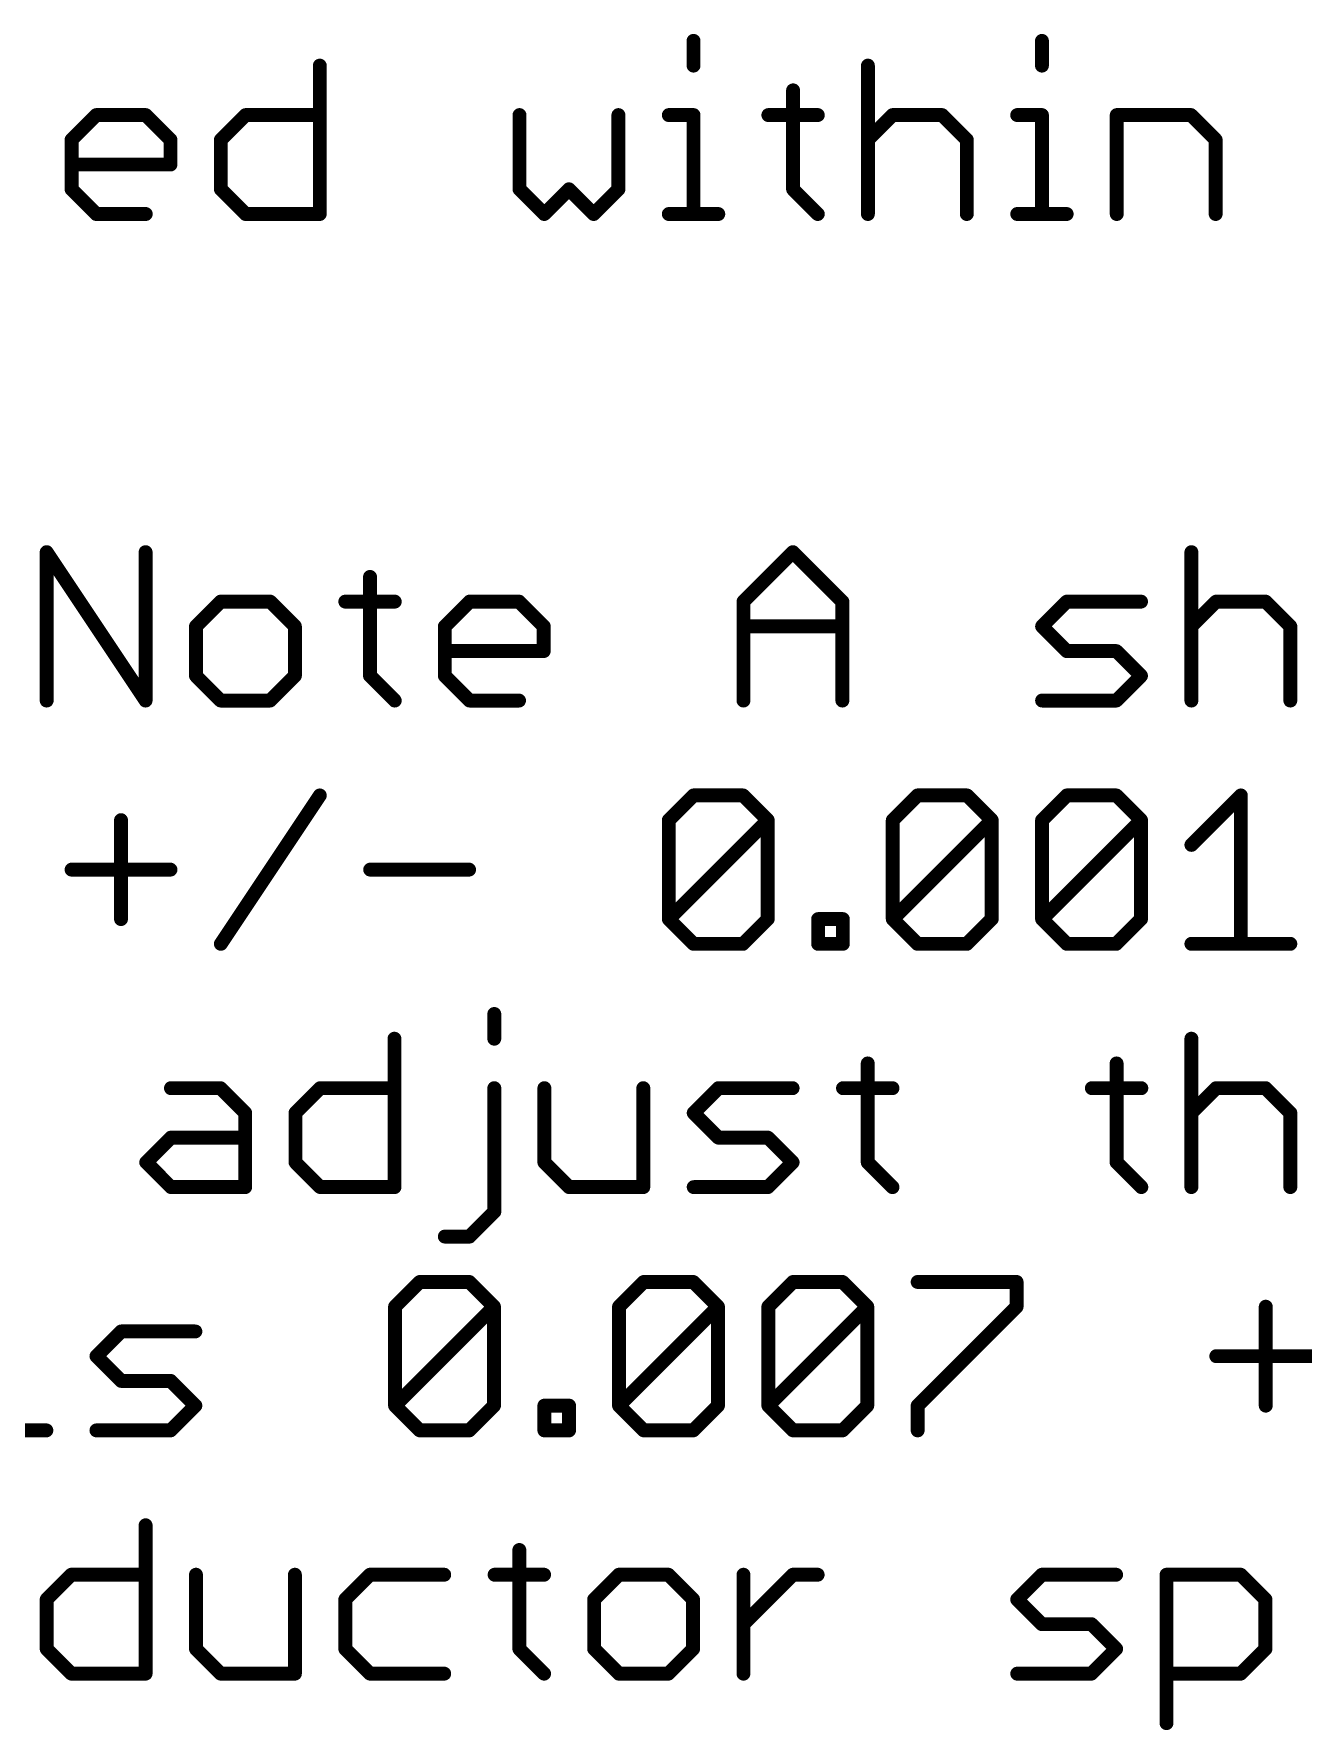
# Model space of a CAD drawing. Extents: x -1.41 to 8.41, y -3.01 to 3.01.
# Drawn here: x 3.506 to 4.053, y -1.511 to -0.779 of the extents above; entities that cross this region are included whole.
import ezdxf

# ---------------------------------------------------------------- set-up
doc = ezdxf.new("R2010")
doc.units = 0
doc.layers.add('52', color=253, linetype='CONTINUOUS')

msp = doc.modelspace()

# ---------------------------------------------------------------- linework, layer by layer
at = {"layer": '52', "const_width": 0.006}
for points in [[(3.790295, -0.78227), (3.790295, -0.792945)], [(3.94069, -0.78227), (3.94069, -0.792945)], [(3.628957, -0.792945), (3.628957, -0.857)], [(3.865559, -0.792945), (3.865559, -0.857)], [(3.833265, -0.803621), (3.833265, -0.846324)], [(3.521799, -0.824973), (3.532475, -0.814297)], [(3.532475, -0.814297), (3.553827, -0.814297)], [(3.553827, -0.814297), (3.564502, -0.824973)], [(3.586254, -0.824973), (3.59693, -0.814297)], [(3.59693, -0.814297), (3.628957, -0.814297)], [(3.715164, -0.814297), (3.715164, -0.846324)], [(3.757867, -0.846324), (3.757867, -0.814297)], [(3.779619, -0.814297), (3.790295, -0.814297)], [(3.790295, -0.814297), (3.790295, -0.857)], [(3.822589, -0.814297), (3.843941, -0.814297)], [(3.865559, -0.824973), (3.876235, -0.814297)], [(3.876235, -0.814297), (3.897586, -0.814297)], [(3.897586, -0.814297), (3.908262, -0.824973)], [(3.930014, -0.814297), (3.94069, -0.814297)], [(3.94069, -0.814297), (3.94069, -0.857)], [(3.972984, -0.857), (3.972984, -0.814297)], [(3.972984, -0.814297), (4.005011, -0.814297)], [(4.005011, -0.814297), (4.015687, -0.824973)], [(3.521799, -0.846324), (3.521799, -0.824973)], [(3.564502, -0.824973), (3.564502, -0.835648)], [(3.586254, -0.846324), (3.586254, -0.824973)], [(3.908262, -0.824973), (3.908262, -0.857)], [(4.015687, -0.824973), (4.015687, -0.857)], [(3.564502, -0.835648), (3.521799, -0.835648)], [(3.532475, -0.857), (3.521799, -0.846324)], [(3.59693, -0.857), (3.586254, -0.846324)], [(3.715164, -0.846324), (3.72584, -0.857)], [(3.72584, -0.857), (3.736516, -0.846324)], [(3.736516, -0.846324), (3.747191, -0.857)], [(3.747191, -0.857), (3.757867, -0.846324)], [(3.833265, -0.846324), (3.843941, -0.857)], [(3.553827, -0.857), (3.532475, -0.857)], [(3.628957, -0.857), (3.59693, -0.857)], [(3.779619, -0.857), (3.800971, -0.857)], [(3.930014, -0.857), (3.951366, -0.857)], [(3.511057, -1.067), (3.511057, -1.002945)], [(3.511057, -1.002945), (3.55376, -1.067)], [(3.55376, -1.067), (3.55376, -1.002945)], [(3.811847, -1.024297), (3.833198, -1.002945)], [(3.833198, -1.002945), (3.85455, -1.024297)], [(4.005211, -1.002945), (4.005211, -1.067)], [(3.650642, -1.013621), (3.650642, -1.056324)], [(3.586187, -1.024297), (3.575512, -1.034973)], [(3.607539, -1.024297), (3.586187, -1.024297)], [(3.618215, -1.034973), (3.607539, -1.024297)], [(3.639967, -1.024297), (3.661318, -1.024297)], [(3.682937, -1.034973), (3.693612, -1.024297)], [(3.693612, -1.024297), (3.714964, -1.024297)], [(3.714964, -1.024297), (3.72564, -1.034973)], [(3.811847, -1.067), (3.811847, -1.024297)], [(3.85455, -1.024297), (3.85455, -1.067)], [(3.940757, -1.034973), (3.951432, -1.024297)], [(3.951432, -1.024297), (3.98346, -1.024297)], [(4.005211, -1.034973), (4.015887, -1.024297)], [(4.015887, -1.024297), (4.037239, -1.024297)], [(4.037239, -1.024297), (4.047915, -1.034973)], [(3.575512, -1.034973), (3.575512, -1.056324)], [(3.618215, -1.056324), (3.618215, -1.034973)], [(3.682937, -1.056324), (3.682937, -1.034973)], [(3.72564, -1.034973), (3.72564, -1.045648)], [(3.811847, -1.034973), (3.85455, -1.034973)], [(3.951432, -1.045648), (3.940757, -1.034973)], [(4.047915, -1.034973), (4.047915, -1.067)], [(3.72564, -1.045648), (3.682937, -1.045648)], [(3.972784, -1.045648), (3.951432, -1.045648)], [(3.98346, -1.056324), (3.972784, -1.045648)], [(3.575512, -1.056324), (3.586187, -1.067)], [(3.607539, -1.067), (3.618215, -1.056324)], [(3.650642, -1.056324), (3.661318, -1.067)], [(3.693612, -1.067), (3.682937, -1.056324)], [(3.972784, -1.067), (3.98346, -1.056324)], [(3.586187, -1.067), (3.607539, -1.067)], [(3.714964, -1.067), (3.693612, -1.067)], [(3.940757, -1.067), (3.972784, -1.067)], [(3.586254, -1.172), (3.628957, -1.107945)], [(3.779619, -1.118621), (3.790295, -1.107945)], [(3.790295, -1.107945), (3.811646, -1.107945)], [(3.811646, -1.107945), (3.822322, -1.118621)], [(3.876302, -1.118621), (3.886977, -1.107945)], [(3.886977, -1.107945), (3.908329, -1.107945)], [(3.908329, -1.107945), (3.919005, -1.118621)], [(3.940757, -1.118621), (3.951432, -1.107945)], [(3.951432, -1.107945), (3.972784, -1.107945)], [(3.972784, -1.107945), (3.98346, -1.118621)], [(4.005211, -1.129297), (4.026563, -1.107945)], [(4.026563, -1.107945), (4.026563, -1.172)], [(3.543151, -1.118621), (3.543151, -1.161324)], [(3.779619, -1.161324), (3.779619, -1.118621)], [(3.779619, -1.161324), (3.822322, -1.118621)], [(3.822322, -1.118621), (3.822322, -1.161324)], [(3.876302, -1.161324), (3.876302, -1.118621)], [(3.876302, -1.161324), (3.919005, -1.118621)], [(3.919005, -1.118621), (3.919005, -1.161324)], [(3.940757, -1.161324), (3.940757, -1.118621)], [(3.940757, -1.161324), (3.98346, -1.118621)], [(3.98346, -1.118621), (3.98346, -1.161324)], [(3.521799, -1.139973), (3.564502, -1.139973)], [(3.650709, -1.139973), (3.693412, -1.139973)], [(3.790295, -1.172), (3.779619, -1.161324)], [(3.822322, -1.161324), (3.811646, -1.172)], [(3.844074, -1.172), (3.844074, -1.161324)], [(3.844074, -1.161324), (3.85475, -1.161324)], [(3.85475, -1.161324), (3.85475, -1.172)], [(3.886977, -1.172), (3.876302, -1.161324)], [(3.919005, -1.161324), (3.908329, -1.172)], [(3.951432, -1.172), (3.940757, -1.161324)], [(3.98346, -1.161324), (3.972784, -1.172)], [(3.811646, -1.172), (3.790295, -1.172)], [(3.85475, -1.172), (3.844074, -1.172)], [(3.908329, -1.172), (3.886977, -1.172)], [(3.972784, -1.172), (3.951432, -1.172)], [(4.005211, -1.172), (4.047915, -1.172)], [(3.704288, -1.20227), (3.704288, -1.212945)], [(3.661185, -1.212945), (3.661185, -1.277)], [(4.005212, -1.212945), (4.005212, -1.277)], [(3.865492, -1.223621), (3.865492, -1.266324)], [(3.972917, -1.223621), (3.972917, -1.266324)], [(3.564703, -1.234297), (3.586054, -1.234297)], [(3.586054, -1.234297), (3.59673, -1.244973)], [(3.618482, -1.244973), (3.629157, -1.234297)], [(3.629157, -1.234297), (3.661185, -1.234297)], [(3.704288, -1.287676), (3.704288, -1.234297)], [(3.725907, -1.234297), (3.725907, -1.266324)], [(3.76861, -1.277), (3.76861, -1.234297)], [(3.790362, -1.244973), (3.801037, -1.234297)], [(3.801037, -1.234297), (3.833065, -1.234297)], [(3.854817, -1.234297), (3.876168, -1.234297)], [(3.962242, -1.234297), (3.983593, -1.234297)], [(4.005212, -1.244973), (4.015887, -1.234297)], [(4.015887, -1.234297), (4.037239, -1.234297)], [(4.037239, -1.234297), (4.047915, -1.244973)], [(3.59673, -1.244973), (3.59673, -1.277)], [(3.618482, -1.266324), (3.618482, -1.244973)], [(3.801037, -1.255648), (3.790362, -1.244973)], [(4.047915, -1.244973), (4.047915, -1.277)], [(3.554027, -1.266324), (3.564703, -1.255648)], [(3.564703, -1.255648), (3.59673, -1.255648)], [(3.822389, -1.255648), (3.801037, -1.255648)], [(3.833065, -1.266324), (3.822389, -1.255648)], [(3.564703, -1.277), (3.554027, -1.266324)], [(3.629157, -1.277), (3.618482, -1.266324)], [(3.725907, -1.266324), (3.736582, -1.277)], [(3.822389, -1.277), (3.833065, -1.266324)], [(3.865492, -1.266324), (3.876168, -1.277)], [(3.972917, -1.266324), (3.983593, -1.277)], [(3.59673, -1.277), (3.564703, -1.277)], [(3.661185, -1.277), (3.629157, -1.277)], [(3.736582, -1.277), (3.76861, -1.277)], [(3.790362, -1.277), (3.822389, -1.277)], [(3.693612, -1.298352), (3.704288, -1.287676)], [(3.682937, -1.298352), (3.693612, -1.298352)], [(3.661452, -1.328621), (3.672127, -1.317945)], [(3.672127, -1.317945), (3.693479, -1.317945)], [(3.693479, -1.317945), (3.704155, -1.328621)], [(3.758134, -1.328621), (3.76881, -1.317945)], [(3.76881, -1.317945), (3.790161, -1.317945)], [(3.790161, -1.317945), (3.800837, -1.328621)], [(3.822589, -1.328621), (3.833265, -1.317945)], [(3.833265, -1.317945), (3.854616, -1.317945)], [(3.854616, -1.317945), (3.865292, -1.328621)], [(3.887044, -1.317945), (3.929747, -1.317945)], [(3.929747, -1.317945), (3.929747, -1.328621)], [(3.661452, -1.371324), (3.661452, -1.328621)], [(3.661452, -1.371324), (3.704155, -1.328621)], [(3.704155, -1.328621), (3.704155, -1.371324)], [(3.758134, -1.371324), (3.758134, -1.328621)], [(3.758134, -1.371324), (3.800837, -1.328621)], [(3.800837, -1.328621), (3.800837, -1.371324)], [(3.822589, -1.371324), (3.822589, -1.328621)], [(3.822589, -1.371324), (3.865292, -1.328621)], [(3.865292, -1.328621), (3.865292, -1.371324)], [(3.929747, -1.328621), (3.887044, -1.371324)], [(4.037305, -1.328621), (4.037305, -1.371324)], [(3.532542, -1.349973), (3.543217, -1.339297)], [(3.543217, -1.339297), (3.575245, -1.339297)], [(3.543217, -1.360648), (3.532542, -1.349973)], [(4.015954, -1.349973), (4.058657, -1.349973)], [(3.564569, -1.360648), (3.543217, -1.360648)], [(3.575245, -1.371324), (3.564569, -1.360648)], [(3.564569, -1.382), (3.575245, -1.371324)], [(3.672127, -1.382), (3.661452, -1.371324)], [(3.704155, -1.371324), (3.693479, -1.382)], [(3.725907, -1.382), (3.725907, -1.371324)], [(3.725907, -1.371324), (3.736582, -1.371324)], [(3.736582, -1.371324), (3.736582, -1.382)], [(3.76881, -1.382), (3.758134, -1.371324)], [(3.800837, -1.371324), (3.790161, -1.382)], [(3.833265, -1.382), (3.822589, -1.371324)], [(3.865292, -1.371324), (3.854616, -1.382)], [(3.887044, -1.371324), (3.887044, -1.382)], [(3.489572, -1.382), (3.510923, -1.382)], [(3.532542, -1.382), (3.564569, -1.382)], [(3.693479, -1.382), (3.672127, -1.382)], [(3.736582, -1.382), (3.725907, -1.382)], [(3.790161, -1.382), (3.76881, -1.382)], [(3.854616, -1.382), (3.833265, -1.382)], [(3.55376, -1.422945), (3.55376, -1.487)], [(3.715097, -1.433621), (3.715097, -1.476324)], [(3.511057, -1.454973), (3.521732, -1.444297)], [(3.521732, -1.444297), (3.55376, -1.444297)], [(3.575512, -1.444297), (3.575512, -1.476324)], [(3.618215, -1.487), (3.618215, -1.444297)], [(3.650642, -1.444297), (3.639967, -1.454973)], [(3.68267, -1.444297), (3.650642, -1.444297)], [(3.704422, -1.444297), (3.725773, -1.444297)], [(3.758067, -1.444297), (3.747392, -1.454973)], [(3.779419, -1.444297), (3.758067, -1.444297)], [(3.790095, -1.454973), (3.779419, -1.444297)], [(3.811847, -1.487), (3.811847, -1.444297)], [(3.811847, -1.465648), (3.833198, -1.444297)], [(3.833198, -1.444297), (3.843874, -1.444297)], [(3.930014, -1.454973), (3.94069, -1.444297)], [(3.94069, -1.444297), (3.972717, -1.444297)], [(3.994469, -1.508352), (3.994469, -1.444297)], [(3.994469, -1.444297), (4.026496, -1.444297)], [(4.026496, -1.444297), (4.037172, -1.454973)], [(3.511057, -1.476324), (3.511057, -1.454973)], [(3.639967, -1.454973), (3.639967, -1.476324)], [(3.747392, -1.454973), (3.747392, -1.476324)], [(3.790095, -1.476324), (3.790095, -1.454973)], [(3.94069, -1.465648), (3.930014, -1.454973)], [(4.037172, -1.454973), (4.037172, -1.476324)], [(3.962041, -1.465648), (3.94069, -1.465648)], [(3.972717, -1.476324), (3.962041, -1.465648)], [(3.521732, -1.487), (3.511057, -1.476324)], [(3.575512, -1.476324), (3.586187, -1.487)], [(3.639967, -1.476324), (3.650642, -1.487)], [(3.715097, -1.476324), (3.725773, -1.487)], [(3.747392, -1.476324), (3.758067, -1.487)], [(3.779419, -1.487), (3.790095, -1.476324)], [(3.962041, -1.487), (3.972717, -1.476324)], [(4.037172, -1.476324), (4.026496, -1.487)], [(3.55376, -1.487), (3.521732, -1.487)], [(3.586187, -1.487), (3.618215, -1.487)], [(3.650642, -1.487), (3.68267, -1.487)], [(3.758067, -1.487), (3.779419, -1.487)], [(3.930014, -1.487), (3.962041, -1.487)], [(4.026496, -1.487), (3.994469, -1.487)]]:
    msp.add_lwpolyline(points, dxfattribs=at)
at = {"layer": '52', "const_width": 0.003}
for points in [[(3.791795, -0.78227, 1), (3.788795, -0.78227)], [(3.94219, -0.78227, 1), (3.93919, -0.78227)], [(3.630457, -0.792945, 1), (3.627457, -0.792945)], [(3.867059, -0.792945, 1), (3.864059, -0.792945)], [(3.788795, -0.792945, 1), (3.791795, -0.792945)], [(3.93919, -0.792945, 1), (3.94219, -0.792945)], [(3.834765, -0.803621, 1), (3.831765, -0.803621)], [(3.532475, -0.812797, 1), (3.532475, -0.815797)], [(3.533536, -0.815358, 1), (3.531414, -0.813236)], [(3.554887, -0.813236, 1), (3.552766, -0.815358)], [(3.553827, -0.815797, 1), (3.553827, -0.812797)], [(3.59693, -0.812797, 1), (3.59693, -0.815797)], [(3.597991, -0.815358, 1), (3.595869, -0.813236)], [(3.628957, -0.815797, 1), (3.628957, -0.812797)], [(3.716664, -0.814297, 1), (3.713664, -0.814297)], [(3.759367, -0.814297, 1), (3.756367, -0.814297)], [(3.779619, -0.812797, 1), (3.779619, -0.815797)], [(3.791795, -0.814297, 1), (3.788795, -0.814297)], [(3.790295, -0.815797, 1), (3.790295, -0.812797)], [(3.822589, -0.812797, 1), (3.822589, -0.815797)], [(3.843941, -0.815797, 1), (3.843941, -0.812797)], [(3.876235, -0.812797, 1), (3.876235, -0.815797)], [(3.877295, -0.815358, 1), (3.875174, -0.813236)], [(3.898647, -0.813236, 1), (3.896526, -0.815358)], [(3.897586, -0.815797, 1), (3.897586, -0.812797)], [(3.930014, -0.812797, 1), (3.930014, -0.815797)], [(3.94219, -0.814297, 1), (3.93919, -0.814297)], [(3.94069, -0.815797, 1), (3.94069, -0.812797)], [(3.974484, -0.814297, 1), (3.971484, -0.814297)], [(3.972984, -0.812797, 1), (3.972984, -0.815797)], [(4.006072, -0.813236, 1), (4.003951, -0.815358)], [(4.005011, -0.815797, 1), (4.005011, -0.812797)], [(3.523299, -0.824973, 1), (3.520299, -0.824973)], [(3.520739, -0.823912, 1), (3.52286, -0.826033)], [(3.566002, -0.824973, 1), (3.563002, -0.824973)], [(3.563442, -0.826033, 1), (3.565563, -0.823912)], [(3.587754, -0.824973, 1), (3.584754, -0.824973)], [(3.585194, -0.823912, 1), (3.587315, -0.826033)], [(3.864498, -0.823912, 1), (3.86662, -0.826033)], [(3.909762, -0.824973, 1), (3.906762, -0.824973)], [(3.907202, -0.826033, 1), (3.909323, -0.823912)], [(4.017187, -0.824973, 1), (4.014187, -0.824973)], [(4.014626, -0.826033, 1), (4.016748, -0.823912)], [(3.521799, -0.834148, 1), (3.521799, -0.837148)], [(3.563002, -0.835648, 1), (3.566002, -0.835648)], [(3.564502, -0.837148, 1), (3.564502, -0.834148)], [(3.520299, -0.846324, 1), (3.523299, -0.846324)], [(3.52286, -0.845264, 1), (3.520739, -0.847385)], [(3.584754, -0.846324, 1), (3.587754, -0.846324)], [(3.587315, -0.845264, 1), (3.585194, -0.847385)], [(3.716225, -0.845264, 1), (3.714103, -0.847385)], [(3.713664, -0.846324, 1), (3.716664, -0.846324)], [(3.737576, -0.845264, 1), (3.735455, -0.847385)], [(3.737576, -0.847385, 1), (3.735455, -0.845264)], [(3.756367, -0.846324, 1), (3.759367, -0.846324)], [(3.758928, -0.847385, 1), (3.756807, -0.845264)], [(3.834325, -0.845264, 1), (3.832204, -0.847385)], [(3.831765, -0.846324, 1), (3.834765, -0.846324)], [(3.532475, -0.8555, 1), (3.532475, -0.8585)], [(3.531414, -0.858061, 1), (3.533536, -0.855939)], [(3.553827, -0.8585, 1), (3.553827, -0.8555)], [(3.59693, -0.8555, 1), (3.59693, -0.8585)], [(3.595869, -0.858061, 1), (3.597991, -0.855939)], [(3.627457, -0.857, 1), (3.630457, -0.857)], [(3.628957, -0.8585, 1), (3.628957, -0.8555)], [(3.724779, -0.855939, 1), (3.7269, -0.858061)], [(3.724779, -0.858061, 1), (3.7269, -0.855939)], [(3.746131, -0.855939, 1), (3.748252, -0.858061)], [(3.746131, -0.858061, 1), (3.748252, -0.855939)], [(3.779619, -0.8555, 1), (3.779619, -0.8585)], [(3.788795, -0.857, 1), (3.791795, -0.857)], [(3.800971, -0.8585, 1), (3.800971, -0.8555)], [(3.84288, -0.858061, 1), (3.845001, -0.855939)], [(3.864059, -0.857, 1), (3.867059, -0.857)], [(3.906762, -0.857, 1), (3.909762, -0.857)], [(3.930014, -0.8555, 1), (3.930014, -0.8585)], [(3.93919, -0.857, 1), (3.94219, -0.857)], [(3.951366, -0.8585, 1), (3.951366, -0.8555)], [(3.971484, -0.857, 1), (3.974484, -0.857)], [(4.014187, -0.857, 1), (4.017187, -0.857)], [(3.512557, -1.002945, 1), (3.509557, -1.002945)], [(3.512305, -1.002113, 1), (3.509809, -1.003777)], [(3.55526, -1.002945, 1), (3.55226, -1.002945)], [(3.834259, -1.001885, 1), (3.832137, -1.004006)], [(3.834259, -1.004006, 1), (3.832137, -1.001885)], [(4.006711, -1.002945, 1), (4.003711, -1.002945)], [(3.652142, -1.013621, 1), (3.649142, -1.013621)], [(3.586187, -1.022797, 1), (3.586187, -1.025797)], [(3.587248, -1.025358, 1), (3.585127, -1.023236)], [(3.6086, -1.023236, 1), (3.606478, -1.025358)], [(3.607539, -1.025797, 1), (3.607539, -1.022797)], [(3.639967, -1.022797, 1), (3.639967, -1.025797)], [(3.661318, -1.025797, 1), (3.661318, -1.022797)], [(3.693612, -1.022797, 1), (3.693612, -1.025797)], [(3.694673, -1.025358, 1), (3.692552, -1.023236)], [(3.716025, -1.023236, 1), (3.713903, -1.025358)], [(3.714964, -1.025797, 1), (3.714964, -1.022797)], [(3.810786, -1.023236, 1), (3.812907, -1.025358)], [(3.813347, -1.024297, 1), (3.810347, -1.024297)], [(3.85605, -1.024297, 1), (3.85305, -1.024297)], [(3.853489, -1.025358, 1), (3.85561, -1.023236)], [(3.951432, -1.022797, 1), (3.951432, -1.025797)], [(3.952493, -1.025358, 1), (3.950372, -1.023236)], [(3.98346, -1.025797, 1), (3.98346, -1.022797)], [(4.015887, -1.022797, 1), (4.015887, -1.025797)], [(4.016948, -1.025358, 1), (4.014827, -1.023236)], [(4.038299, -1.023236, 1), (4.036178, -1.025358)], [(4.037239, -1.025797, 1), (4.037239, -1.022797)], [(3.577012, -1.034973, 1), (3.574012, -1.034973)], [(3.619715, -1.034973, 1), (3.616715, -1.034973)], [(3.684437, -1.034973, 1), (3.681437, -1.034973)], [(3.72714, -1.034973, 1), (3.72414, -1.034973)], [(3.811847, -1.033473, 1), (3.811847, -1.036473)], [(3.85455, -1.036473, 1), (3.85455, -1.033473)], [(3.941817, -1.033912, 1), (3.939696, -1.036033)], [(4.049415, -1.034973, 1), (4.046415, -1.034973)], [(3.574451, -1.033912, 1), (3.576572, -1.036033)], [(3.617154, -1.036033, 1), (3.619275, -1.033912)], [(3.681876, -1.033912, 1), (3.683997, -1.036033)], [(3.724579, -1.036033, 1), (3.7267, -1.033912)], [(3.939696, -1.033912, 1), (3.941817, -1.036033)], [(4.004151, -1.033912, 1), (4.006272, -1.036033)], [(4.046854, -1.036033, 1), (4.048975, -1.033912)], [(3.682937, -1.044148, 1), (3.682937, -1.047148)], [(3.72414, -1.045648, 1), (3.72714, -1.045648)], [(3.72564, -1.047148, 1), (3.72564, -1.044148)], [(3.951432, -1.044148, 1), (3.951432, -1.047148)], [(3.950372, -1.046709, 1), (3.952493, -1.044588)], [(3.973844, -1.044588, 1), (3.971723, -1.046709)], [(3.972784, -1.047148, 1), (3.972784, -1.044148)], [(3.576572, -1.055264, 1), (3.574451, -1.057385)], [(3.619275, -1.057385, 1), (3.617154, -1.055264)], [(3.651703, -1.055264, 1), (3.649582, -1.057385)], [(3.683997, -1.055264, 1), (3.681876, -1.057385)], [(3.98452, -1.057385, 1), (3.982399, -1.055264)], [(3.982399, -1.057385, 1), (3.98452, -1.055264)], [(3.574012, -1.056324, 1), (3.577012, -1.056324)], [(3.616715, -1.056324, 1), (3.619715, -1.056324)], [(3.649142, -1.056324, 1), (3.652142, -1.056324)], [(3.681437, -1.056324, 1), (3.684437, -1.056324)], [(3.509557, -1.067, 1), (3.512557, -1.067)], [(3.55226, -1.067, 1), (3.55526, -1.067)], [(3.552512, -1.067832, 1), (3.555008, -1.066168)], [(3.586187, -1.0655, 1), (3.586187, -1.0685)], [(3.585127, -1.068061, 1), (3.587248, -1.065939)], [(3.606478, -1.065939, 1), (3.6086, -1.068061)], [(3.607539, -1.0685, 1), (3.607539, -1.0655)], [(3.660258, -1.068061, 1), (3.662379, -1.065939)], [(3.693612, -1.0655, 1), (3.693612, -1.0685)], [(3.692552, -1.068061, 1), (3.694673, -1.065939)], [(3.714964, -1.0685, 1), (3.714964, -1.0655)], [(3.810347, -1.067, 1), (3.813347, -1.067)], [(3.85305, -1.067, 1), (3.85605, -1.067)], [(3.940757, -1.0655, 1), (3.940757, -1.0685)], [(3.971723, -1.065939, 1), (3.973844, -1.068061)], [(3.972784, -1.0685, 1), (3.972784, -1.0655)], [(4.003711, -1.067, 1), (4.006711, -1.067)], [(4.046415, -1.067, 1), (4.049415, -1.067)], [(3.630205, -1.108777, 1), (3.627709, -1.107113)], [(3.790295, -1.106445, 1), (3.790295, -1.109445)], [(3.791355, -1.109006, 1), (3.789234, -1.106885)], [(3.812707, -1.106885, 1), (3.810586, -1.109006)], [(3.811646, -1.109445, 1), (3.811646, -1.106445)], [(3.886977, -1.106445, 1), (3.886977, -1.109445)], [(3.888038, -1.109006, 1), (3.885917, -1.106885)], [(3.90939, -1.106885, 1), (3.907268, -1.109006)], [(3.908329, -1.109445, 1), (3.908329, -1.106445)], [(3.951432, -1.106445, 1), (3.951432, -1.109445)], [(3.952493, -1.109006, 1), (3.950372, -1.106885)], [(3.973844, -1.106885, 1), (3.971723, -1.109006)], [(3.972784, -1.109445, 1), (3.972784, -1.106445)], [(4.028063, -1.107945, 1), (4.025063, -1.107945)], [(4.027624, -1.109006, 1), (4.025502, -1.106885)], [(3.544651, -1.118621, 1), (3.541651, -1.118621)], [(3.781119, -1.118621, 1), (3.778119, -1.118621)], [(3.778558, -1.11756, 1), (3.78068, -1.119682)], [(3.823822, -1.118621, 1), (3.820822, -1.118621)], [(3.823383, -1.119682, 1), (3.821262, -1.11756)], [(3.821262, -1.119682, 1), (3.823383, -1.11756)], [(3.875241, -1.11756, 1), (3.877362, -1.119682)], [(3.877802, -1.118621, 1), (3.874802, -1.118621)], [(3.920505, -1.118621, 1), (3.917505, -1.118621)], [(3.920065, -1.119682, 1), (3.917944, -1.11756)], [(3.917944, -1.119682, 1), (3.920065, -1.11756)], [(3.939696, -1.11756, 1), (3.941817, -1.119682)], [(3.942257, -1.118621, 1), (3.939257, -1.118621)], [(3.98496, -1.118621, 1), (3.98196, -1.118621)], [(3.98452, -1.119682, 1), (3.982399, -1.11756)], [(3.982399, -1.119682, 1), (3.98452, -1.11756)], [(4.004151, -1.128236, 1), (4.006272, -1.130358)], [(3.521799, -1.138473, 1), (3.521799, -1.141473)], [(3.564502, -1.141473, 1), (3.564502, -1.138473)], [(3.650709, -1.138473, 1), (3.650709, -1.141473)], [(3.693412, -1.141473, 1), (3.693412, -1.138473)], [(3.541651, -1.161324, 1), (3.544651, -1.161324)], [(3.78068, -1.160264, 1), (3.778558, -1.162385)], [(3.778558, -1.160264, 1), (3.78068, -1.162385)], [(3.778119, -1.161324, 1), (3.781119, -1.161324)], [(3.820822, -1.161324, 1), (3.823822, -1.161324)], [(3.823383, -1.162385, 1), (3.821262, -1.160264)], [(3.845574, -1.161324, 1), (3.842574, -1.161324)], [(3.844074, -1.159824, 1), (3.844074, -1.162824)], [(3.85625, -1.161324, 1), (3.85325, -1.161324)], [(3.85475, -1.162824, 1), (3.85475, -1.159824)], [(3.877362, -1.160264, 1), (3.875241, -1.162385)], [(3.875241, -1.160264, 1), (3.877362, -1.162385)], [(3.874802, -1.161324, 1), (3.877802, -1.161324)], [(3.917505, -1.161324, 1), (3.920505, -1.161324)], [(3.920065, -1.162385, 1), (3.917944, -1.160264)], [(3.941817, -1.160264, 1), (3.939696, -1.162385)], [(3.939696, -1.160264, 1), (3.941817, -1.162385)], [(3.939257, -1.161324, 1), (3.942257, -1.161324)], [(3.98196, -1.161324, 1), (3.98496, -1.161324)], [(3.98452, -1.162385, 1), (3.982399, -1.160264)], [(3.585006, -1.171168, 1), (3.587502, -1.172832)], [(3.790295, -1.1705, 1), (3.790295, -1.1735)], [(3.789234, -1.173061, 1), (3.791355, -1.170939)], [(3.810586, -1.170939, 1), (3.812707, -1.173061)], [(3.811646, -1.1735, 1), (3.811646, -1.1705)], [(3.844074, -1.1705, 1), (3.844074, -1.1735)], [(3.842574, -1.172, 1), (3.845574, -1.172)], [(3.85325, -1.172, 1), (3.85625, -1.172)], [(3.85475, -1.1735, 1), (3.85475, -1.1705)], [(3.886977, -1.1705, 1), (3.886977, -1.1735)], [(3.885917, -1.173061, 1), (3.888038, -1.170939)], [(3.907268, -1.170939, 1), (3.90939, -1.173061)], [(3.908329, -1.1735, 1), (3.908329, -1.1705)], [(3.951432, -1.1705, 1), (3.951432, -1.1735)], [(3.950372, -1.173061, 1), (3.952493, -1.170939)], [(3.971723, -1.170939, 1), (3.973844, -1.173061)], [(3.972784, -1.1735, 1), (3.972784, -1.1705)], [(4.005211, -1.1705, 1), (4.005211, -1.1735)], [(4.025063, -1.172, 1), (4.028063, -1.172)], [(4.047915, -1.1735, 1), (4.047915, -1.1705)], [(3.705788, -1.20227, 1), (3.702788, -1.20227)], [(3.662685, -1.212945, 1), (3.659685, -1.212945)], [(3.702788, -1.212945, 1), (3.705788, -1.212945)], [(4.006712, -1.212945, 1), (4.003712, -1.212945)], [(3.866992, -1.223621, 1), (3.863992, -1.223621)], [(3.974417, -1.223621, 1), (3.971417, -1.223621)], [(3.564703, -1.232797, 1), (3.564703, -1.235797)], [(3.587115, -1.233236, 1), (3.584993, -1.235358)], [(3.586054, -1.235797, 1), (3.586054, -1.232797)], [(3.629157, -1.232797, 1), (3.629157, -1.235797)], [(3.630218, -1.235358, 1), (3.628097, -1.233236)], [(3.661185, -1.235797, 1), (3.661185, -1.232797)], [(3.705788, -1.234297, 1), (3.702788, -1.234297)], [(3.727407, -1.234297, 1), (3.724407, -1.234297)], [(3.77011, -1.234297, 1), (3.76711, -1.234297)], [(3.801037, -1.232797, 1), (3.801037, -1.235797)], [(3.802098, -1.235358, 1), (3.799977, -1.233236)], [(3.833065, -1.235797, 1), (3.833065, -1.232797)], [(3.854817, -1.232797, 1), (3.854817, -1.235797)], [(3.876168, -1.235797, 1), (3.876168, -1.232797)], [(3.962242, -1.232797, 1), (3.962242, -1.235797)], [(3.983593, -1.235797, 1), (3.983593, -1.232797)], [(4.015887, -1.232797, 1), (4.015887, -1.235797)], [(4.016948, -1.235358, 1), (4.014827, -1.233236)], [(4.0383, -1.233236, 1), (4.036178, -1.235358)], [(4.037239, -1.235797, 1), (4.037239, -1.232797)], [(3.59823, -1.244973, 1), (3.59523, -1.244973)], [(3.595669, -1.246033, 1), (3.597791, -1.243912)], [(3.619982, -1.244973, 1), (3.616982, -1.244973)], [(3.617421, -1.243912, 1), (3.619542, -1.246033)], [(3.791422, -1.243912, 1), (3.789301, -1.246033)], [(3.789301, -1.243912, 1), (3.791422, -1.246033)], [(4.004151, -1.243912, 1), (4.006272, -1.246033)], [(4.049415, -1.244973, 1), (4.046415, -1.244973)], [(4.046854, -1.246033, 1), (4.048975, -1.243912)], [(3.564703, -1.254148, 1), (3.564703, -1.257148)], [(3.565763, -1.256709, 1), (3.563642, -1.254588)], [(3.59673, -1.257148, 1), (3.59673, -1.254148)], [(3.801037, -1.254148, 1), (3.801037, -1.257148)], [(3.799977, -1.256709, 1), (3.802098, -1.254588)], [(3.82345, -1.254588, 1), (3.821328, -1.256709)], [(3.822389, -1.257148, 1), (3.822389, -1.254148)], [(3.555087, -1.265264, 1), (3.552966, -1.267385)], [(3.552966, -1.265264, 1), (3.555087, -1.267385)], [(3.619542, -1.265264, 1), (3.617421, -1.267385)], [(3.616982, -1.266324, 1), (3.619982, -1.266324)], [(3.726967, -1.265264, 1), (3.724846, -1.267385)], [(3.724407, -1.266324, 1), (3.727407, -1.266324)], [(3.834125, -1.267385, 1), (3.832004, -1.265264)], [(3.832004, -1.267385, 1), (3.834125, -1.265264)], [(3.863992, -1.266324, 1), (3.866992, -1.266324)], [(3.866553, -1.265264, 1), (3.864432, -1.267385)], [(3.971417, -1.266324, 1), (3.974417, -1.266324)], [(3.973978, -1.265264, 1), (3.971857, -1.267385)], [(3.564703, -1.2755, 1), (3.564703, -1.2785)], [(3.563642, -1.278061, 1), (3.565763, -1.275939)], [(3.59523, -1.277, 1), (3.59823, -1.277)], [(3.59673, -1.2785, 1), (3.59673, -1.2755)], [(3.629157, -1.2755, 1), (3.629157, -1.2785)], [(3.628097, -1.278061, 1), (3.630218, -1.275939)], [(3.659685, -1.277, 1), (3.662685, -1.277)], [(3.661185, -1.2785, 1), (3.661185, -1.2755)], [(3.736582, -1.2755, 1), (3.736582, -1.2785)], [(3.735522, -1.278061, 1), (3.737643, -1.275939)], [(3.76711, -1.277, 1), (3.77011, -1.277)], [(3.76861, -1.2785, 1), (3.76861, -1.2755)], [(3.790362, -1.2755, 1), (3.790362, -1.2785)], [(3.821328, -1.275939, 1), (3.82345, -1.278061)], [(3.822389, -1.2785, 1), (3.822389, -1.2755)], [(3.875108, -1.278061, 1), (3.877229, -1.275939)], [(3.982532, -1.278061, 1), (3.984654, -1.275939)], [(4.003712, -1.277, 1), (4.006712, -1.277)], [(4.046415, -1.277, 1), (4.049415, -1.277)], [(3.702788, -1.287676, 1), (3.705788, -1.287676)], [(3.705349, -1.288736, 1), (3.703228, -1.286615)], [(3.682937, -1.296852, 1), (3.682937, -1.299852)], [(3.693612, -1.299852, 1), (3.693612, -1.296852)], [(3.692552, -1.297291, 1), (3.694673, -1.299412)], [(3.672127, -1.316445, 1), (3.672127, -1.319445)], [(3.673188, -1.319006, 1), (3.671067, -1.316885)], [(3.69454, -1.316885, 1), (3.692418, -1.319006)], [(3.693479, -1.319445, 1), (3.693479, -1.316445)], [(3.76881, -1.316445, 1), (3.76881, -1.319445)], [(3.76987, -1.319006, 1), (3.767749, -1.316885)], [(3.791222, -1.316885, 1), (3.789101, -1.319006)], [(3.790161, -1.319445, 1), (3.790161, -1.316445)], [(3.833265, -1.316445, 1), (3.833265, -1.319445)], [(3.834325, -1.319006, 1), (3.832204, -1.316885)], [(3.855677, -1.316885, 1), (3.853556, -1.319006)], [(3.854616, -1.319445, 1), (3.854616, -1.316445)], [(3.887044, -1.316445, 1), (3.887044, -1.319445)], [(3.931247, -1.317945, 1), (3.928247, -1.317945)], [(3.929747, -1.319445, 1), (3.929747, -1.316445)], [(3.660391, -1.32756, 1), (3.662512, -1.329682)], [(3.662952, -1.328621, 1), (3.659952, -1.328621)], [(3.705655, -1.328621, 1), (3.702655, -1.328621)], [(3.705215, -1.329682, 1), (3.703094, -1.32756)], [(3.703094, -1.329682, 1), (3.705215, -1.32756)], [(3.759634, -1.328621, 1), (3.756634, -1.328621)], [(3.757073, -1.32756, 1), (3.759195, -1.329682)], [(3.802337, -1.328621, 1), (3.799337, -1.328621)], [(3.801898, -1.329682, 1), (3.799777, -1.32756)], [(3.799777, -1.329682, 1), (3.801898, -1.32756)], [(3.824089, -1.328621, 1), (3.821089, -1.328621)], [(3.821528, -1.32756, 1), (3.82365, -1.329682)], [(3.866792, -1.328621, 1), (3.863792, -1.328621)], [(3.866353, -1.329682, 1), (3.864232, -1.32756)], [(3.864232, -1.329682, 1), (3.866353, -1.32756)], [(3.928247, -1.328621, 1), (3.931247, -1.328621)], [(3.930808, -1.329682, 1), (3.928687, -1.32756)], [(4.038805, -1.328621, 1), (4.035805, -1.328621)], [(3.543217, -1.337797, 1), (3.543217, -1.340797)], [(3.544278, -1.340358, 1), (3.542157, -1.338236)], [(3.575245, -1.340797, 1), (3.575245, -1.337797)], [(3.533602, -1.348912, 1), (3.531481, -1.351033)], [(4.015954, -1.348473, 1), (4.015954, -1.351473)], [(3.531481, -1.348912, 1), (3.533602, -1.351033)], [(3.543217, -1.359148, 1), (3.543217, -1.362148)], [(3.542157, -1.361709, 1), (3.544278, -1.359588)], [(3.56563, -1.359588, 1), (3.563508, -1.361709)], [(3.564569, -1.362148, 1), (3.564569, -1.359148)], [(3.576305, -1.372385, 1), (3.574184, -1.370264)], [(3.574184, -1.372385, 1), (3.576305, -1.370264)], [(3.662512, -1.370264, 1), (3.660391, -1.372385)], [(3.660391, -1.370264, 1), (3.662512, -1.372385)], [(3.705215, -1.372385, 1), (3.703094, -1.370264)], [(3.727407, -1.371324, 1), (3.724407, -1.371324)], [(3.725907, -1.369824, 1), (3.725907, -1.372824)], [(3.738082, -1.371324, 1), (3.735082, -1.371324)], [(3.736582, -1.372824, 1), (3.736582, -1.369824)], [(3.759195, -1.370264, 1), (3.757073, -1.372385)], [(3.757073, -1.370264, 1), (3.759195, -1.372385)], [(3.801898, -1.372385, 1), (3.799777, -1.370264)], [(3.82365, -1.370264, 1), (3.821528, -1.372385)], [(3.821528, -1.370264, 1), (3.82365, -1.372385)], [(3.866353, -1.372385, 1), (3.864232, -1.370264)], [(3.888544, -1.371324, 1), (3.885544, -1.371324)], [(3.885983, -1.370264, 1), (3.888105, -1.372385)], [(3.659952, -1.371324, 1), (3.662952, -1.371324)], [(3.702655, -1.371324, 1), (3.705655, -1.371324)], [(3.756634, -1.371324, 1), (3.759634, -1.371324)], [(3.799337, -1.371324, 1), (3.802337, -1.371324)], [(3.821089, -1.371324, 1), (3.824089, -1.371324)], [(3.863792, -1.371324, 1), (3.866792, -1.371324)], [(4.035805, -1.371324, 1), (4.038805, -1.371324)], [(3.510923, -1.3835, 1), (3.510923, -1.3805)], [(3.532542, -1.3805, 1), (3.532542, -1.3835)], [(3.563508, -1.380939, 1), (3.56563, -1.383061)], [(3.564569, -1.3835, 1), (3.564569, -1.3805)], [(3.672127, -1.3805, 1), (3.672127, -1.3835)], [(3.671067, -1.383061, 1), (3.673188, -1.380939)], [(3.692418, -1.380939, 1), (3.69454, -1.383061)], [(3.693479, -1.3835, 1), (3.693479, -1.3805)], [(3.725907, -1.3805, 1), (3.725907, -1.3835)], [(3.724407, -1.382, 1), (3.727407, -1.382)], [(3.735082, -1.382, 1), (3.738082, -1.382)], [(3.736582, -1.3835, 1), (3.736582, -1.3805)], [(3.76881, -1.3805, 1), (3.76881, -1.3835)], [(3.767749, -1.383061, 1), (3.76987, -1.380939)], [(3.789101, -1.380939, 1), (3.791222, -1.383061)], [(3.790161, -1.3835, 1), (3.790161, -1.3805)], [(3.833265, -1.3805, 1), (3.833265, -1.3835)], [(3.832204, -1.383061, 1), (3.834325, -1.380939)], [(3.853556, -1.380939, 1), (3.855677, -1.383061)], [(3.854616, -1.3835, 1), (3.854616, -1.3805)], [(3.885544, -1.382, 1), (3.888544, -1.382)], [(3.55526, -1.422945, 1), (3.55226, -1.422945)], [(3.716597, -1.433621, 1), (3.713597, -1.433621)], [(3.521732, -1.442797, 1), (3.521732, -1.445797)], [(3.522793, -1.445358, 1), (3.520672, -1.443236)], [(3.55376, -1.445797, 1), (3.55376, -1.442797)], [(3.577012, -1.444297, 1), (3.574012, -1.444297)], [(3.619715, -1.444297, 1), (3.616715, -1.444297)], [(3.650642, -1.442797, 1), (3.650642, -1.445797)], [(3.651703, -1.445358, 1), (3.649582, -1.443236)], [(3.68267, -1.445797, 1), (3.68267, -1.442797)], [(3.704422, -1.442797, 1), (3.704422, -1.445797)], [(3.725773, -1.445797, 1), (3.725773, -1.442797)], [(3.758067, -1.442797, 1), (3.758067, -1.445797)], [(3.759128, -1.445358, 1), (3.757007, -1.443236)], [(3.78048, -1.443236, 1), (3.778358, -1.445358)], [(3.779419, -1.445797, 1), (3.779419, -1.442797)], [(3.813347, -1.444297, 1), (3.810347, -1.444297)], [(3.833198, -1.442797, 1), (3.833198, -1.445797)], [(3.834259, -1.445358, 1), (3.832137, -1.443236)], [(3.843874, -1.445797, 1), (3.843874, -1.442797)], [(3.94069, -1.442797, 1), (3.94069, -1.445797)], [(3.94175, -1.445358, 1), (3.939629, -1.443236)], [(3.972717, -1.445797, 1), (3.972717, -1.442797)], [(3.995969, -1.444297, 1), (3.992969, -1.444297)], [(3.994469, -1.442797, 1), (3.994469, -1.445797)], [(4.027557, -1.443236, 1), (4.025436, -1.445358)], [(4.026496, -1.445797, 1), (4.026496, -1.442797)], [(3.512557, -1.454973, 1), (3.509557, -1.454973)], [(3.509996, -1.453912, 1), (3.512117, -1.456033)], [(3.641467, -1.454973, 1), (3.638467, -1.454973)], [(3.638906, -1.453912, 1), (3.641027, -1.456033)], [(3.748892, -1.454973, 1), (3.745892, -1.454973)], [(3.746331, -1.453912, 1), (3.748452, -1.456033)], [(3.791595, -1.454973, 1), (3.788595, -1.454973)], [(3.789034, -1.456033, 1), (3.791155, -1.453912)], [(3.931075, -1.453912, 1), (3.928953, -1.456033)], [(3.928953, -1.453912, 1), (3.931075, -1.456033)], [(4.038672, -1.454973, 1), (4.035672, -1.454973)], [(4.036111, -1.456033, 1), (4.038233, -1.453912)], [(3.810786, -1.464588, 1), (3.812907, -1.466709)], [(3.94069, -1.464148, 1), (3.94069, -1.467148)], [(3.939629, -1.466709, 1), (3.94175, -1.464588)], [(3.963102, -1.464588, 1), (3.960981, -1.466709)], [(3.962041, -1.467148, 1), (3.962041, -1.464148)], [(3.512117, -1.475264, 1), (3.509996, -1.477385)], [(3.509557, -1.476324, 1), (3.512557, -1.476324)], [(3.576572, -1.475264, 1), (3.574451, -1.477385)], [(3.574012, -1.476324, 1), (3.577012, -1.476324)], [(3.641027, -1.475264, 1), (3.638906, -1.477385)], [(3.638467, -1.476324, 1), (3.641467, -1.476324)], [(3.713597, -1.476324, 1), (3.716597, -1.476324)], [(3.716158, -1.475264, 1), (3.714037, -1.477385)], [(3.748452, -1.475264, 1), (3.746331, -1.477385)], [(3.745892, -1.476324, 1), (3.748892, -1.476324)], [(3.788595, -1.476324, 1), (3.791595, -1.476324)], [(3.791155, -1.477385, 1), (3.789034, -1.475264)], [(3.973778, -1.477385, 1), (3.971656, -1.475264)], [(3.971656, -1.477385, 1), (3.973778, -1.475264)], [(4.035672, -1.476324, 1), (4.038672, -1.476324)], [(4.038233, -1.477385, 1), (4.036111, -1.475264)], [(3.521732, -1.4855, 1), (3.521732, -1.4885)], [(3.520672, -1.488061, 1), (3.522793, -1.485939)], [(3.55226, -1.487, 1), (3.55526, -1.487)], [(3.55376, -1.4885, 1), (3.55376, -1.4855)], [(3.586187, -1.4855, 1), (3.586187, -1.4885)], [(3.585127, -1.488061, 1), (3.587248, -1.485939)], [(3.616715, -1.487, 1), (3.619715, -1.487)], [(3.618215, -1.4885, 1), (3.618215, -1.4855)], [(3.650642, -1.4855, 1), (3.650642, -1.4885)], [(3.649582, -1.488061, 1), (3.651703, -1.485939)], [(3.68267, -1.4885, 1), (3.68267, -1.4855)], [(3.724712, -1.488061, 1), (3.726834, -1.485939)], [(3.758067, -1.4855, 1), (3.758067, -1.4885)], [(3.757007, -1.488061, 1), (3.759128, -1.485939)], [(3.778358, -1.485939, 1), (3.78048, -1.488061)], [(3.779419, -1.4885, 1), (3.779419, -1.4855)], [(3.810347, -1.487, 1), (3.813347, -1.487)], [(3.930014, -1.4855, 1), (3.930014, -1.4885)], [(3.960981, -1.485939, 1), (3.963102, -1.488061)], [(3.962041, -1.4885, 1), (3.962041, -1.4855)], [(3.994469, -1.4855, 1), (3.994469, -1.4885)], [(4.025436, -1.485939, 1), (4.027557, -1.488061)], [(4.026496, -1.4885, 1), (4.026496, -1.4855)], [(3.992969, -1.508352, 1), (3.995969, -1.508352)]]:
    msp.add_lwpolyline(points, format="xyb", dxfattribs=at)

doc.saveas('drawing.dxf')
